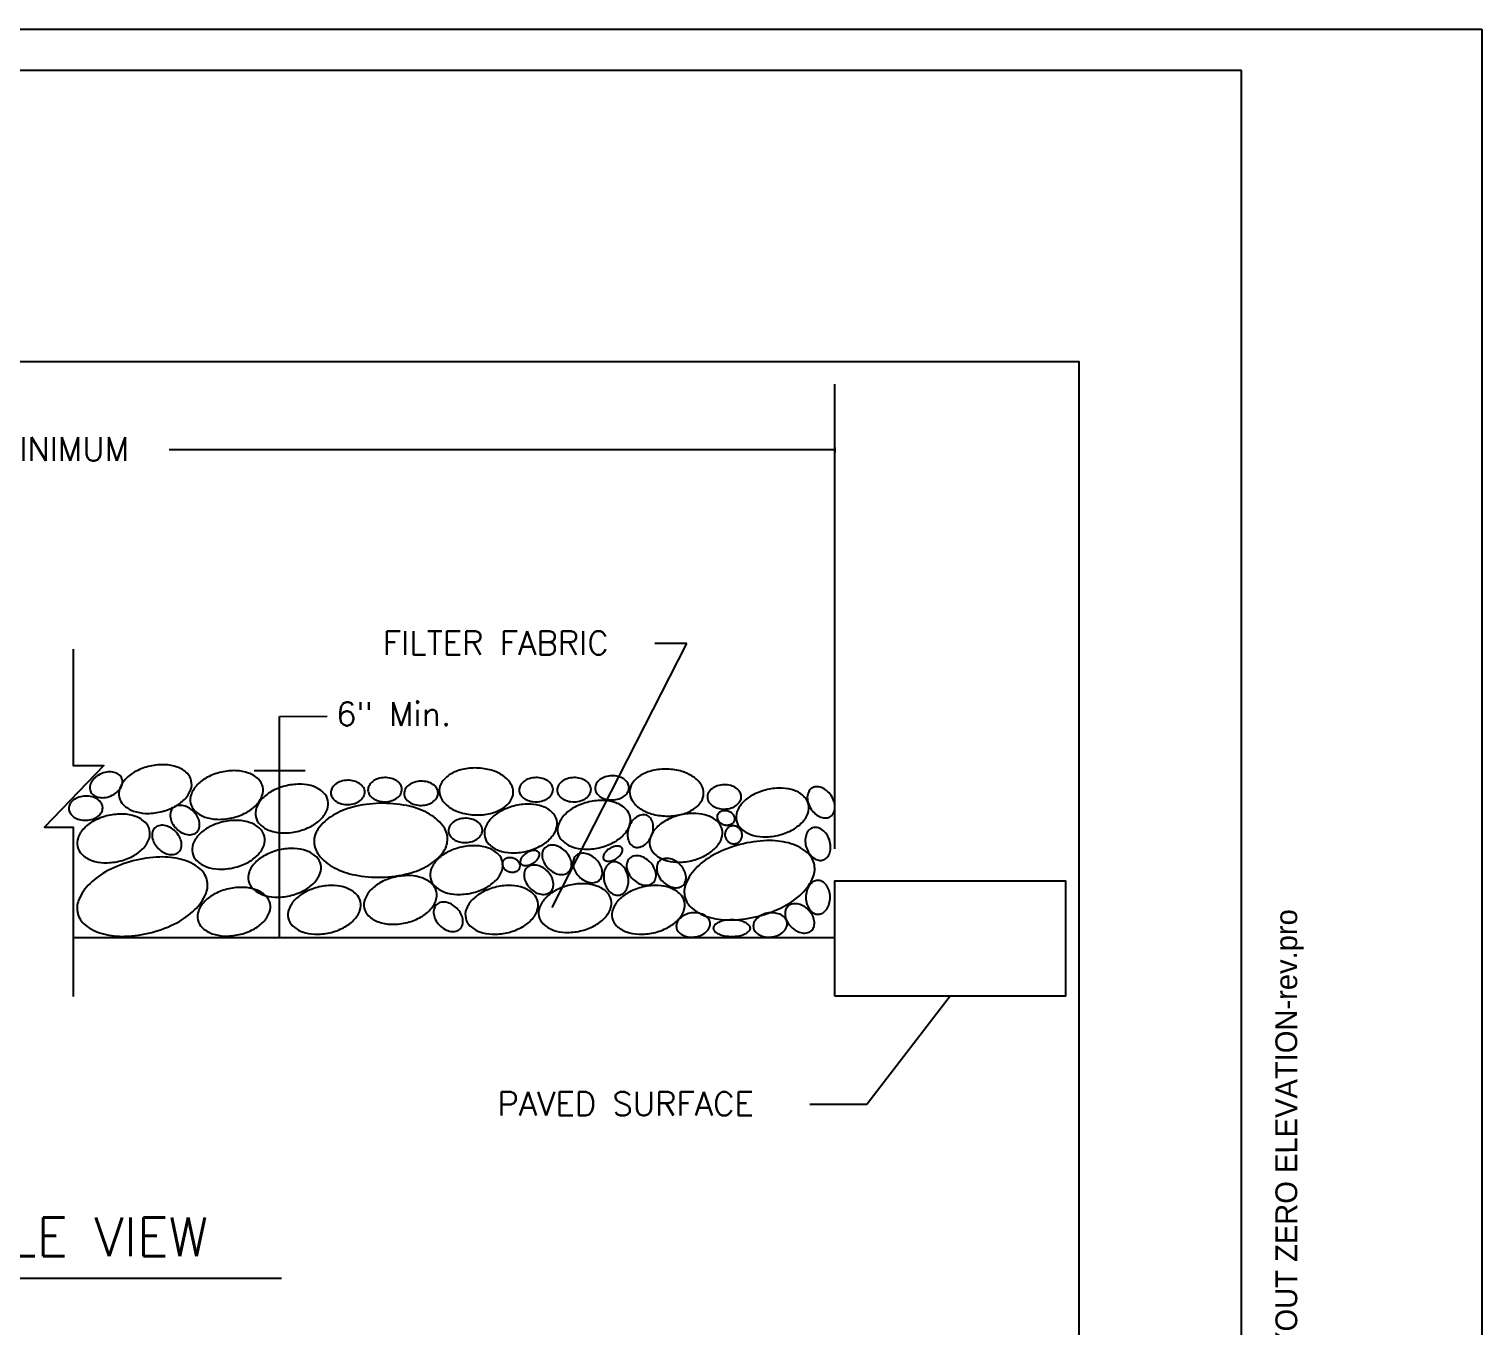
# Model space of a CAD drawing. Header units: inches. Extents: x 0 to 5400, y 0 to 3454.
# Drawn here: x 4800 to 5400, y 2918 to 3454 of the extents above; entities that cross this region are included whole.
import ezdxf

# ---------------------------------------------------------------- set-up
doc = ezdxf.new("R2010")
doc.units = ezdxf.units.IN
doc.header["$MEASUREMENT"] = 0
doc.linetypes.add('LEADER_LINE', pattern=[2, 1, 1])
doc.layers.add('SHEET', color=4, linetype='Continuous')
doc.styles.add('SIMPLEX', font='simplex')
doc.styles.add('TMODELF', font='tmodelf')

msp = doc.modelspace()

# ---------------------------------------------------------------- linework, layer by layer
at = {"layer": 'SHEET', "color": 20, "linetype": 'Continuous', "flags": 128}
msp.add_lwpolyline([(0, 0), (0, 3454.2), (5400, 3454.2), (5400, 0), (0, 0)], close=True, dxfattribs=at)
at = {"layer": 'SHEET', "color": 17, "linetype": 'Continuous', "flags": 128}
msp.add_lwpolyline([(140.67, 17.1), (5300.67, 17.1), (5300.67, 3437.1), (140.67, 3437.1), (140.67, 17.1)], close=True, dxfattribs=at)
at = {"layer": 'SHEET', "color": 5, "linetype": 'Continuous', "flags": 128}
msp.add_lwpolyline([(4432.15, 2399.42), (4432.15, 3316.75), (5233.35, 3316.75), (5233.35, 2399.42), (4432.15, 2399.42)], close=True, dxfattribs=at)
at = {"layer": 'SHEET', "color": 3, "linetype": 'Continuous', "flags": 128}
for points in [[(5132.55, 3115.44), (5132.55, 3307.41)], [(5132.55, 3280.79), (5132.55, 3279.23)], [(4817.73, 3197.94), (4817.73, 3149.76), (4830.46, 3149.76), (4805.91, 3124.31), (4817.73, 3124.31), (4817.73, 3054.31)], [(5071.36, 3200.19), (5058.17, 3200.19)], [(4903.05, 3170.02), (4922.7, 3170.25)], [(4892.63, 3147.77), (4913.7, 3147.77)], [(5145.8, 3009.64), (5122.25, 3009.64)]]:
    msp.add_lwpolyline(points, dxfattribs=at)
at = {"layer": 'SHEET', "color": 3, "linetype": 'LEADER_LINE', "flags": 128}
for points in [[(5132.55, 3280.24), (4857.38, 3280.24)], [(5015.76, 3091.08), (5071.36, 3200.19)], [(4903.05, 3147.77), (4903.05, 3170.02)], [(4903.05, 3078.68), (4903.05, 3147.77)], [(5180.23, 3054.53), (5145.8, 3009.64)]]:
    msp.add_lwpolyline(points, dxfattribs=at)
at = {"layer": 'SHEET', "color": 1, "linetype": 'Continuous', "flags": 128}
for points in [[(4833.26, 3137.21), (4833.26, 3137.21, 0.072015), (4835.69, 3138.61), (4835.69, 3138.61, 0.083322), (4837.32, 3140.4), (4837.32, 3140.4, 0.106665), (4838.14, 3142.58), (4838.14, 3142.58, 0.132177), (4837.92, 3144.45), (4837.92, 3144.45, 0.132177), (4836.79, 3145.96), (4836.79, 3145.96, 0.106665), (4834.7, 3146.98), (4834.7, 3146.98, 0.083322), (4832.28, 3147.16), (4832.28, 3147.16, 0.072015), (4829.55, 3146.5), (4829.55, 3146.5, 0.072015), (4827.12, 3145.1), (4827.12, 3145.1, 0.083322), (4825.49, 3143.31), (4825.49, 3143.31, 0.106665), (4824.68, 3141.13), (4824.68, 3141.13, 0.132177), (4824.9, 3139.26), (4824.9, 3139.26, 0.132177), (4826.03, 3137.75), (4826.03, 3137.75, 0.106665), (4828.11, 3136.73), (4828.11, 3136.73, 0.083322), (4830.53, 3136.55), (4830.53, 3136.55, 0.072015), (4833.26, 3137.21), (4833.26, 3137.21)], [(4836.76, 3136.7), (4836.76, 3136.7, 0.145581), (4838.53, 3133.56), (4838.53, 3133.56, 0.107168), (4842.65, 3131), (4842.65, 3131, 0.077262), (4847.7, 3130.04), (4847.7, 3130.04, 0.064352), (4853.83, 3130.62), (4853.83, 3130.62, 0.064352), (4859.62, 3132.75), (4859.62, 3132.75, 0.077262), (4863.75, 3135.79), (4863.75, 3135.79, 0.107168), (4866.37, 3139.88), (4866.37, 3139.88, 0.145581), (4866.6, 3143.48), (4866.6, 3143.48, 0.145581), (4864.83, 3146.62), (4864.83, 3146.62, 0.107168), (4860.71, 3149.18), (4860.71, 3149.18, 0.077262), (4855.66, 3150.14), (4855.66, 3150.14, 0.064352), (4849.53, 3149.56), (4849.53, 3149.56, 0.064352), (4843.75, 3147.44), (4843.75, 3147.44, 0.077262), (4839.61, 3144.39), (4839.61, 3144.39, 0.107168), (4837, 3140.3), (4837, 3140.3, 0.145581), (4836.76, 3136.7), (4836.76, 3136.7)], [(4866.29, 3134.23), (4866.29, 3134.23, 0.145581), (4868.06, 3131.09), (4868.06, 3131.09, 0.107168), (4872.18, 3128.53), (4872.18, 3128.53, 0.077262), (4877.23, 3127.57), (4877.23, 3127.57, 0.064352), (4883.36, 3128.15), (4883.36, 3128.15, 0.064352), (4889.14, 3130.27), (4889.14, 3130.27, 0.077262), (4893.28, 3133.32), (4893.28, 3133.32, 0.107168), (4895.89, 3137.41), (4895.89, 3137.41, 0.145581), (4896.13, 3141.01), (4896.13, 3141.01, 0.145581), (4894.36, 3144.15), (4894.36, 3144.15, 0.107168), (4890.24, 3146.71), (4890.24, 3146.71, 0.077262), (4885.19, 3147.67), (4885.19, 3147.67, 0.064352), (4879.06, 3147.09), (4879.06, 3147.09, 0.064352), (4873.28, 3144.97), (4873.28, 3144.97, 0.077262), (4869.14, 3141.92), (4869.14, 3141.92, 0.107168), (4866.53, 3137.83), (4866.53, 3137.83, 0.145581), (4866.29, 3134.23), (4866.29, 3134.23)], [(4969.06, 3139.5), (4969.06, 3139.5, 0.145581), (4970, 3136.01), (4970, 3136.01, 0.107168), (4973.35, 3132.51), (4973.35, 3132.51, 0.077262), (4978, 3130.33), (4978, 3130.33, 0.064352), (4984.09, 3129.37), (4984.09, 3129.37, 0.064352), (4990.22, 3129.99), (4990.22, 3129.99, 0.077262), (4994.98, 3131.91), (4994.98, 3131.91, 0.107168), (4998.53, 3135.22), (4998.53, 3135.22, 0.145581), (4999.65, 3138.65), (4999.65, 3138.65, 0.145581), (4998.72, 3142.13), (4998.72, 3142.13, 0.107168), (4995.37, 3145.64), (4995.37, 3145.64, 0.077262), (4990.71, 3147.82), (4990.71, 3147.82, 0.064352), (4984.63, 3148.78), (4984.63, 3148.78, 0.064352), (4978.5, 3148.16), (4978.5, 3148.16, 0.077262), (4973.74, 3146.24), (4973.74, 3146.24, 0.107168), (4970.19, 3142.93), (4970.19, 3142.93, 0.145581), (4969.06, 3139.5), (4969.06, 3139.5)], [(5047.74, 3139.04), (5047.74, 3139.04, 0.145581), (5048.68, 3135.56), (5048.68, 3135.56, 0.107168), (5052.03, 3132.05), (5052.03, 3132.05, 0.077262), (5056.68, 3129.87), (5056.68, 3129.87, 0.064352), (5062.77, 3128.91), (5062.77, 3128.91, 0.064352), (5068.9, 3129.53), (5068.9, 3129.53, 0.077262), (5073.66, 3131.45), (5073.66, 3131.45, 0.107168), (5077.21, 3134.76), (5077.21, 3134.76, 0.145581), (5078.33, 3138.19), (5078.33, 3138.19, 0.145581), (5077.4, 3141.67), (5077.4, 3141.67, 0.107168), (5074.04, 3145.18), (5074.04, 3145.18, 0.077262), (5069.39, 3147.36), (5069.39, 3147.36, 0.064352), (5063.31, 3148.32), (5063.31, 3148.32, 0.064352), (5057.18, 3147.7), (5057.18, 3147.7, 0.077262), (5052.41, 3145.78), (5052.41, 3145.78, 0.107168), (5048.87, 3142.47), (5048.87, 3142.47, 0.145581), (5047.74, 3139.04), (5047.74, 3139.04)], [(4893.22, 3128.62), (4893.22, 3128.62, 0.145581), (4894.99, 3125.48), (4894.99, 3125.48, 0.107168), (4899.11, 3122.92), (4899.11, 3122.92, 0.077262), (4904.16, 3121.96), (4904.16, 3121.96, 0.064352), (4910.29, 3122.54), (4910.29, 3122.54, 0.064352), (4916.07, 3124.67), (4916.07, 3124.67, 0.077262), (4920.21, 3127.71), (4920.21, 3127.71, 0.107168), (4922.82, 3131.8), (4922.82, 3131.8, 0.145581), (4923.06, 3135.4), (4923.06, 3135.4, 0.145581), (4921.29, 3138.55), (4921.29, 3138.55, 0.107168), (4917.17, 3141.1), (4917.17, 3141.1, 0.077262), (4912.12, 3142.06), (4912.12, 3142.06, 0.064352), (4905.99, 3141.48), (4905.99, 3141.48, 0.064352), (4900.21, 3139.36), (4900.21, 3139.36, 0.077262), (4896.07, 3136.31), (4896.07, 3136.31, 0.107168), (4893.46, 3132.22), (4893.46, 3132.22, 0.145581), (4893.22, 3128.62), (4893.22, 3128.62)], [(4931.41, 3133.7), (4931.41, 3133.7, 0.072015), (4934.18, 3134.17), (4934.18, 3134.17, 0.083322), (4936.33, 3135.29), (4936.33, 3135.29, 0.106665), (4937.84, 3137.05), (4937.84, 3137.05, 0.132177), (4938.29, 3138.88), (4938.29, 3138.88, 0.132177), (4937.75, 3140.69), (4937.75, 3140.69, 0.106665), (4936.14, 3142.37), (4936.14, 3142.37, 0.083322), (4933.93, 3143.37), (4933.93, 3143.37, 0.072015), (4931.15, 3143.7), (4931.15, 3143.7, 0.072015), (4928.39, 3143.23), (4928.39, 3143.23, 0.083322), (4926.23, 3142.1), (4926.23, 3142.1, 0.106665), (4924.72, 3140.34), (4924.72, 3140.34, 0.132177), (4924.27, 3138.51), (4924.27, 3138.51, 0.132177), (4924.81, 3136.7), (4924.81, 3136.7, 0.106665), (4926.42, 3135.03), (4926.42, 3135.03, 0.083322), (4928.63, 3134.02), (4928.63, 3134.02, 0.072015), (4931.41, 3133.7), (4931.41, 3133.7)], [(4946.75, 3134.82), (4946.75, 3134.82, 0.072015), (4949.51, 3135.29), (4949.51, 3135.29, 0.083322), (4951.66, 3136.41), (4951.66, 3136.41, 0.106665), (4953.18, 3138.17), (4953.18, 3138.17, 0.132177), (4953.62, 3140.01), (4953.62, 3140.01, 0.132177), (4953.08, 3141.81), (4953.08, 3141.81, 0.106665), (4951.48, 3143.49), (4951.48, 3143.49, 0.083322), (4949.27, 3144.49), (4949.27, 3144.49, 0.072015), (4946.48, 3144.82), (4946.48, 3144.82, 0.072015), (4943.72, 3144.35), (4943.72, 3144.35, 0.083322), (4941.57, 3143.23), (4941.57, 3143.23, 0.106665), (4940.05, 3141.47), (4940.05, 3141.47, 0.132177), (4939.61, 3139.63), (4939.61, 3139.63, 0.132177), (4940.15, 3137.83), (4940.15, 3137.83, 0.106665), (4941.76, 3136.15), (4941.76, 3136.15, 0.083322), (4943.96, 3135.15), (4943.96, 3135.15, 0.072015), (4946.75, 3134.82), (4946.75, 3134.82)], [(4961.71, 3133.32), (4961.71, 3133.32, 0.072015), (4964.47, 3133.8), (4964.47, 3133.8, 0.083322), (4966.62, 3134.92), (4966.62, 3134.92, 0.106665), (4968.14, 3136.68), (4968.14, 3136.68, 0.132177), (4968.58, 3138.51), (4968.58, 3138.51, 0.132177), (4968.04, 3140.32), (4968.04, 3140.32, 0.106665), (4966.44, 3141.99), (4966.44, 3141.99, 0.083322), (4964.23, 3143), (4964.23, 3143, 0.072015), (4961.44, 3143.33), (4961.44, 3143.33, 0.072015), (4958.68, 3142.85), (4958.68, 3142.85, 0.083322), (4956.53, 3141.73), (4956.53, 3141.73, 0.106665), (4955.01, 3139.97), (4955.01, 3139.97, 0.132177), (4954.57, 3138.14), (4954.57, 3138.14, 0.132177), (4955.11, 3136.33), (4955.11, 3136.33, 0.106665), (4956.72, 3134.66), (4956.72, 3134.66, 0.083322), (4958.93, 3133.65), (4958.93, 3133.65, 0.072015), (4961.71, 3133.32), (4961.71, 3133.32)], [(5009.21, 3134.82), (5009.21, 3134.82, 0.072015), (5011.97, 3135.29), (5011.97, 3135.29, 0.083322), (5014.12, 3136.41), (5014.12, 3136.41, 0.106665), (5015.64, 3138.17), (5015.64, 3138.17, 0.132177), (5016.08, 3140.01), (5016.08, 3140.01, 0.132177), (5015.54, 3141.81), (5015.54, 3141.81, 0.106665), (5013.94, 3143.49), (5013.94, 3143.49, 0.083322), (5011.73, 3144.49), (5011.73, 3144.49, 0.072015), (5008.94, 3144.82), (5008.94, 3144.82, 0.072015), (5006.18, 3144.35), (5006.18, 3144.35, 0.083322), (5004.03, 3143.23), (5004.03, 3143.23, 0.106665), (5002.51, 3141.47), (5002.51, 3141.47, 0.132177), (5002.07, 3139.63), (5002.07, 3139.63, 0.132177), (5002.61, 3137.83), (5002.61, 3137.83, 0.106665), (5004.22, 3136.15), (5004.22, 3136.15, 0.083322), (5006.43, 3135.15), (5006.43, 3135.15, 0.072015), (5009.21, 3134.82), (5009.21, 3134.82)], [(5024.92, 3134.82), (5024.92, 3134.82, 0.072015), (5027.68, 3135.29), (5027.68, 3135.29, 0.083322), (5029.83, 3136.41), (5029.83, 3136.41, 0.106665), (5031.35, 3138.17), (5031.35, 3138.17, 0.132177), (5031.79, 3140.01), (5031.79, 3140.01, 0.132177), (5031.25, 3141.81), (5031.25, 3141.81, 0.106665), (5029.65, 3143.49), (5029.65, 3143.49, 0.083322), (5027.44, 3144.49), (5027.44, 3144.49, 0.072015), (5024.65, 3144.82), (5024.65, 3144.82, 0.072015), (5021.89, 3144.35), (5021.89, 3144.35, 0.083322), (5019.74, 3143.23), (5019.74, 3143.23, 0.106665), (5018.22, 3141.47), (5018.22, 3141.47, 0.132177), (5017.78, 3139.63), (5017.78, 3139.63, 0.132177), (5018.32, 3137.83), (5018.32, 3137.83, 0.106665), (5019.93, 3136.15), (5019.93, 3136.15, 0.083322), (5022.13, 3135.15), (5022.13, 3135.15, 0.072015), (5024.92, 3134.82), (5024.92, 3134.82)], [(5040.63, 3135.57), (5040.63, 3135.57, 0.072015), (5043.39, 3136.04), (5043.39, 3136.04, 0.083322), (5045.54, 3137.16), (5045.54, 3137.16, 0.106665), (5047.06, 3138.92), (5047.06, 3138.92, 0.132177), (5047.5, 3140.75), (5047.5, 3140.75, 0.132177), (5046.96, 3142.56), (5046.96, 3142.56, 0.106665), (5045.35, 3144.24), (5045.35, 3144.24, 0.083322), (5043.15, 3145.24), (5043.15, 3145.24, 0.072015), (5040.36, 3145.57), (5040.36, 3145.57, 0.072015), (5037.6, 3145.09), (5037.6, 3145.09, 0.083322), (5035.45, 3143.97), (5035.45, 3143.97, 0.106665), (5033.93, 3142.21), (5033.93, 3142.21, 0.132177), (5033.49, 3140.38), (5033.49, 3140.38, 0.132177), (5034.03, 3138.57), (5034.03, 3138.57, 0.106665), (5035.63, 3136.9), (5035.63, 3136.9, 0.083322), (5037.84, 3135.89), (5037.84, 3135.89, 0.072015), (5040.63, 3135.57), (5040.63, 3135.57)], [(5087.01, 3131.83), (5087.01, 3131.83, 0.072015), (5089.77, 3132.3), (5089.77, 3132.3, 0.083322), (5091.92, 3133.42), (5091.92, 3133.42, 0.106665), (5093.44, 3135.18), (5093.44, 3135.18, 0.132177), (5093.88, 3137.01), (5093.88, 3137.01, 0.132177), (5093.34, 3138.82), (5093.34, 3138.82, 0.106665), (5091.73, 3140.5), (5091.73, 3140.5, 0.083322), (5089.52, 3141.5), (5089.52, 3141.5, 0.072015), (5086.74, 3141.83), (5086.74, 3141.83, 0.072015), (5083.98, 3141.36), (5083.98, 3141.36, 0.083322), (5081.82, 3140.23), (5081.82, 3140.23, 0.106665), (5080.31, 3138.48), (5080.31, 3138.48, 0.132177), (5079.87, 3136.64), (5079.87, 3136.64, 0.132177), (5080.41, 3134.84), (5080.41, 3134.84, 0.106665), (5082.01, 3133.16), (5082.01, 3133.16, 0.083322), (5084.22, 3132.15), (5084.22, 3132.15, 0.072015), (5087.01, 3131.83), (5087.01, 3131.83)], [(5091.87, 3127.01), (5091.87, 3127.01, 0.145581), (5093.64, 3123.87), (5093.64, 3123.87, 0.107168), (5097.76, 3121.31), (5097.76, 3121.31, 0.077262), (5102.81, 3120.35), (5102.81, 3120.35, 0.064352), (5108.94, 3120.93), (5108.94, 3120.93, 0.064352), (5114.72, 3123.06), (5114.72, 3123.06, 0.077262), (5118.86, 3126.1), (5118.86, 3126.1, 0.107168), (5121.48, 3130.19), (5121.48, 3130.19, 0.145581), (5121.71, 3133.79), (5121.71, 3133.79, 0.145581), (5119.94, 3136.93), (5119.94, 3136.93, 0.107168), (5115.82, 3139.49), (5115.82, 3139.49, 0.077262), (5110.77, 3140.45), (5110.77, 3140.45, 0.064352), (5104.64, 3139.87), (5104.64, 3139.87, 0.064352), (5098.86, 3137.75), (5098.86, 3137.75, 0.077262), (5094.72, 3134.7), (5094.72, 3134.7, 0.107168), (5092.11, 3130.61), (5092.11, 3130.61, 0.145581), (5091.87, 3127.01), (5091.87, 3127.01)], [(5122.74, 3131.79), (5122.74, 3131.79, 0.072015), (5124.62, 3129.72), (5124.62, 3129.72, 0.083322), (5126.72, 3128.5), (5126.72, 3128.5, 0.106665), (5129.02, 3128.16), (5129.02, 3128.16, 0.132177), (5130.8, 3128.77), (5130.8, 3128.77, 0.132177), (5132.04, 3130.19), (5132.04, 3130.19, 0.106665), (5132.6, 3132.45), (5132.6, 3132.45, 0.083322), (5132.26, 3134.85), (5132.26, 3134.85, 0.072015), (5131.05, 3137.38), (5131.05, 3137.38, 0.072015), (5129.17, 3139.46), (5129.17, 3139.46, 0.083322), (5127.07, 3140.67), (5127.07, 3140.67, 0.106665), (5124.77, 3141.01), (5124.77, 3141.01, 0.132177), (5122.98, 3140.4), (5122.98, 3140.4, 0.132177), (5121.75, 3138.98), (5121.75, 3138.98, 0.106665), (5121.19, 3136.72), (5121.19, 3136.72, 0.083322), (5121.53, 3134.32), (5121.53, 3134.32, 0.072015), (5122.74, 3131.79), (5122.74, 3131.79)], [(4823.11, 3127.19), (4823.11, 3127.19, 0.072015), (4825.87, 3127.67), (4825.87, 3127.67, 0.083322), (4828.02, 3128.79), (4828.02, 3128.79, 0.106665), (4829.54, 3130.55), (4829.54, 3130.55, 0.132177), (4829.98, 3132.38), (4829.98, 3132.38, 0.132177), (4829.44, 3134.19), (4829.44, 3134.19, 0.106665), (4827.83, 3135.86), (4827.83, 3135.86, 0.083322), (4825.62, 3136.87), (4825.62, 3136.87, 0.072015), (4822.84, 3137.2), (4822.84, 3137.2, 0.072015), (4820.08, 3136.72), (4820.08, 3136.72, 0.083322), (4817.93, 3135.6), (4817.93, 3135.6, 0.106665), (4816.41, 3133.84), (4816.41, 3133.84, 0.132177), (4815.97, 3132.01), (4815.97, 3132.01, 0.132177), (4816.51, 3130.2), (4816.51, 3130.2, 0.106665), (4818.11, 3128.53), (4818.11, 3128.53, 0.083322), (4820.32, 3127.52), (4820.32, 3127.52, 0.072015), (4823.11, 3127.19), (4823.11, 3127.19)], [(5018.14, 3121.89), (5018.14, 3121.89, 0.145581), (5019.91, 3118.75), (5019.91, 3118.75, 0.107168), (5024.03, 3116.19), (5024.03, 3116.19, 0.077262), (5029.08, 3115.23), (5029.08, 3115.23, 0.064352), (5035.21, 3115.81), (5035.21, 3115.81, 0.064352), (5041, 3117.94), (5041, 3117.94, 0.077262), (5045.13, 3120.98), (5045.13, 3120.98, 0.107168), (5047.75, 3125.07), (5047.75, 3125.07, 0.145581), (5047.98, 3128.67), (5047.98, 3128.67, 0.145581), (5046.21, 3131.82), (5046.21, 3131.82, 0.107168), (5042.09, 3134.38), (5042.09, 3134.38, 0.077262), (5037.04, 3135.34), (5037.04, 3135.34, 0.064352), (5030.91, 3134.75), (5030.91, 3134.75, 0.064352), (5025.13, 3132.63), (5025.13, 3132.63, 0.077262), (5020.99, 3129.58), (5020.99, 3129.58, 0.107168), (5018.38, 3125.49), (5018.38, 3125.49, 0.145581), (5018.14, 3121.89), (5018.14, 3121.89)], [(4819.54, 3116.28), (4819.54, 3116.28, 0.145581), (4821.31, 3113.14), (4821.31, 3113.14, 0.107168), (4825.43, 3110.58), (4825.43, 3110.58, 0.077262), (4830.48, 3109.62), (4830.48, 3109.62, 0.064352), (4836.61, 3110.21), (4836.61, 3110.21, 0.064352), (4842.39, 3112.33), (4842.39, 3112.33, 0.077262), (4846.53, 3115.38), (4846.53, 3115.38, 0.107168), (4849.14, 3119.47), (4849.14, 3119.47, 0.145581), (4849.38, 3123.06), (4849.38, 3123.06, 0.145581), (4847.61, 3126.21), (4847.61, 3126.21, 0.107168), (4843.49, 3128.77), (4843.49, 3128.77, 0.077262), (4838.44, 3129.73), (4838.44, 3129.73, 0.064352), (4832.31, 3129.14), (4832.31, 3129.14, 0.064352), (4826.53, 3127.02), (4826.53, 3127.02, 0.077262), (4822.39, 3123.97), (4822.39, 3123.97, 0.107168), (4819.77, 3119.88), (4819.77, 3119.88, 0.145581), (4819.54, 3116.28), (4819.54, 3116.28)], [(4860.42, 3123.73), (4860.42, 3123.73, 0.072015), (4862.66, 3122.05), (4862.66, 3122.05, 0.083322), (4864.96, 3121.26), (4864.96, 3121.26, 0.106665), (4867.27, 3121.37), (4867.27, 3121.37, 0.132177), (4868.91, 3122.31), (4868.91, 3122.31, 0.132177), (4869.85, 3123.94), (4869.85, 3123.94, 0.106665), (4869.96, 3126.26), (4869.96, 3126.26, 0.083322), (4869.17, 3128.56), (4869.17, 3128.56, 0.072015), (4867.49, 3130.81), (4867.49, 3130.81, 0.072015), (4865.25, 3132.48), (4865.25, 3132.48, 0.083322), (4862.95, 3133.27), (4862.95, 3133.27, 0.106665), (4860.63, 3133.17), (4860.63, 3133.17, 0.132177), (4859, 3132.22), (4859, 3132.22, 0.132177), (4858.06, 3130.59), (4858.06, 3130.59, 0.106665), (4857.95, 3128.27), (4857.95, 3128.27, 0.083322), (4858.74, 3125.98), (4858.74, 3125.98, 0.072015), (4860.42, 3123.73), (4860.42, 3123.73)], [(4917.34, 3118.14), (4917.34, 3118.14, 0.161839), (4919.24, 3112.89), (4919.24, 3112.89, 0.106121), (4925.71, 3107.56), (4925.71, 3107.56, 0.070224), (4934.2, 3104.57), (4934.2, 3104.57, 0.056477), (4945.33, 3103.62), (4945.33, 3103.62, 0.056477), (4956.39, 3105.18), (4956.39, 3105.18, 0.070224), (4964.7, 3108.63), (4964.7, 3108.63, 0.106121), (4970.86, 3114.32), (4970.86, 3114.32, 0.161839), (4972.48, 3119.66), (4972.48, 3119.66, 0.161839), (4970.57, 3124.91), (4970.57, 3124.91, 0.106121), (4964.1, 3130.24), (4964.1, 3130.24, 0.070224), (4955.61, 3133.23), (4955.61, 3133.23, 0.056477), (4944.48, 3134.18), (4944.48, 3134.18, 0.056477), (4933.42, 3132.62), (4933.42, 3132.62, 0.070224), (4925.11, 3129.17), (4925.11, 3129.17, 0.106121), (4918.95, 3123.48), (4918.95, 3123.48, 0.161839), (4917.34, 3118.14), (4917.34, 3118.14)], [(4987.85, 3120.4), (4987.85, 3120.4, 0.145581), (4989.62, 3117.25), (4989.62, 3117.25, 0.107168), (4993.74, 3114.69), (4993.74, 3114.69, 0.077262), (4998.79, 3113.73), (4998.79, 3113.73, 0.064352), (5004.92, 3114.32), (5004.92, 3114.32, 0.064352), (5010.7, 3116.44), (5010.7, 3116.44, 0.077262), (5014.84, 3119.49), (5014.84, 3119.49, 0.107168), (5017.45, 3123.58), (5017.45, 3123.58, 0.145581), (5017.69, 3127.18), (5017.69, 3127.18, 0.145581), (5015.92, 3130.32), (5015.92, 3130.32, 0.107168), (5011.8, 3132.88), (5011.8, 3132.88, 0.077262), (5006.75, 3133.84), (5006.75, 3133.84, 0.064352), (5000.62, 3133.26), (5000.62, 3133.26, 0.064352), (4994.83, 3131.13), (4994.83, 3131.13, 0.077262), (4990.7, 3128.09), (4990.7, 3128.09, 0.107168), (4988.08, 3124), (4988.08, 3124, 0.145581), (4987.85, 3120.4), (4987.85, 3120.4)], [(5056.84, 3120.85), (5056.84, 3120.85, 0.072015), (5057.51, 3123.57), (5057.51, 3123.57, 0.083322), (5057.34, 3126), (5057.34, 3126, 0.106665), (5056.34, 3128.09), (5056.34, 3128.09, 0.132177), (5054.83, 3129.23), (5054.83, 3129.23, 0.132177), (5052.96, 3129.45), (5052.96, 3129.45, 0.106665), (5050.78, 3128.65), (5050.78, 3128.65, 0.083322), (5048.98, 3127.03), (5048.98, 3127.03, 0.072015), (5047.56, 3124.61), (5047.56, 3124.61, 0.072015), (5046.9, 3121.89), (5046.9, 3121.89, 0.083322), (5047.06, 3119.46), (5047.06, 3119.46, 0.106665), (5048.07, 3117.37), (5048.07, 3117.37, 0.132177), (5049.57, 3116.23), (5049.57, 3116.23, 0.132177), (5051.44, 3116), (5051.44, 3116, 0.106665), (5053.62, 3116.81), (5053.62, 3116.81, 0.083322), (5055.43, 3118.43), (5055.43, 3118.43, 0.072015), (5056.84, 3120.85), (5056.84, 3120.85)], [(5056.14, 3116.55), (5056.14, 3116.55, 0.145581), (5057.91, 3113.41), (5057.91, 3113.41, 0.107168), (5062.04, 3110.85), (5062.04, 3110.85, 0.077262), (5067.08, 3109.89), (5067.08, 3109.89, 0.064352), (5073.22, 3110.47), (5073.22, 3110.47, 0.064352), (5079, 3112.6), (5079, 3112.6, 0.077262), (5083.14, 3115.64), (5083.14, 3115.64, 0.107168), (5085.75, 3119.73), (5085.75, 3119.73, 0.145581), (5085.99, 3123.33), (5085.99, 3123.33, 0.145581), (5084.22, 3126.48), (5084.22, 3126.48, 0.107168), (5080.09, 3129.04), (5080.09, 3129.04, 0.077262), (5075.05, 3130), (5075.05, 3130, 0.064352), (5068.91, 3129.41), (5068.91, 3129.41, 0.064352), (5063.13, 3127.29), (5063.13, 3127.29, 0.077262), (5058.99, 3124.24), (5058.99, 3124.24, 0.107168), (5056.38, 3120.15), (5056.38, 3120.15, 0.145581), (5056.14, 3116.55), (5056.14, 3116.55)], [(5086.83, 3125.33), (5086.83, 3125.33, 0.07837), (5088.3, 3125.19), (5088.3, 3125.19, 0.087762), (5089.6, 3125.5), (5089.6, 3125.5, 0.105417), (5090.64, 3126.24), (5090.64, 3126.24, 0.12253), (5091.17, 3127.22), (5091.17, 3127.22, 0.12253), (5091.18, 3128.33), (5091.18, 3128.33, 0.105417), (5090.63, 3129.49), (5090.63, 3129.49, 0.087762), (5089.65, 3130.38), (5089.65, 3130.38, 0.07837), (5088.29, 3130.97), (5088.29, 3130.97, 0.07837), (5086.81, 3131.12), (5086.81, 3131.12, 0.087762), (5085.52, 3130.81), (5085.52, 3130.81, 0.105417), (5084.47, 3130.06), (5084.47, 3130.06, 0.12253), (5083.94, 3129.09), (5083.94, 3129.09, 0.12253), (5083.93, 3127.98), (5083.93, 3127.98, 0.105417), (5084.49, 3126.82), (5084.49, 3126.82, 0.087762), (5085.47, 3125.92), (5085.47, 3125.92, 0.07837), (5086.83, 3125.33), (5086.83, 3125.33)], [(4852.93, 3115.51), (4852.93, 3115.51, 0.072015), (4855.18, 3113.83), (4855.18, 3113.83, 0.083322), (4857.47, 3113.04), (4857.47, 3113.04, 0.106665), (4859.79, 3113.15), (4859.79, 3113.15, 0.132177), (4861.43, 3114.09), (4861.43, 3114.09, 0.132177), (4862.37, 3115.72), (4862.37, 3115.72, 0.106665), (4862.48, 3118.04), (4862.48, 3118.04, 0.083322), (4861.69, 3120.33), (4861.69, 3120.33, 0.072015), (4860.01, 3122.58), (4860.01, 3122.58, 0.072015), (4857.77, 3124.26), (4857.77, 3124.26, 0.083322), (4855.47, 3125.05), (4855.47, 3125.05, 0.106665), (4853.15, 3124.94), (4853.15, 3124.94, 0.132177), (4851.52, 3124), (4851.52, 3124, 0.132177), (4850.58, 3122.37), (4850.58, 3122.37, 0.106665), (4850.47, 3120.05), (4850.47, 3120.05, 0.083322), (4851.26, 3117.75), (4851.26, 3117.75, 0.072015), (4852.93, 3115.51), (4852.93, 3115.51)], [(4867.04, 3113.67), (4867.04, 3113.67, 0.145581), (4868.81, 3110.52), (4868.81, 3110.52, 0.107168), (4872.93, 3107.96), (4872.93, 3107.96, 0.077262), (4877.98, 3107), (4877.98, 3107, 0.064352), (4884.11, 3107.59), (4884.11, 3107.59, 0.064352), (4889.89, 3109.71), (4889.89, 3109.71, 0.077262), (4894.03, 3112.76), (4894.03, 3112.76, 0.107168), (4896.64, 3116.85), (4896.64, 3116.85, 0.145581), (4896.88, 3120.45), (4896.88, 3120.45, 0.145581), (4895.11, 3123.59), (4895.11, 3123.59, 0.107168), (4890.99, 3126.15), (4890.99, 3126.15, 0.077262), (4885.94, 3127.11), (4885.94, 3127.11, 0.064352), (4879.81, 3126.53), (4879.81, 3126.53, 0.064352), (4874.03, 3124.4), (4874.03, 3124.4, 0.077262), (4869.89, 3121.36), (4869.89, 3121.36, 0.107168), (4867.28, 3117.27), (4867.28, 3117.27, 0.145581), (4867.04, 3113.67), (4867.04, 3113.67)], [(4980.04, 3117.99), (4980.04, 3117.99, 0.072015), (4982.8, 3118.47), (4982.8, 3118.47, 0.083322), (4984.95, 3119.59), (4984.95, 3119.59, 0.106665), (4986.47, 3121.35), (4986.47, 3121.35, 0.132177), (4986.91, 3123.18), (4986.91, 3123.18, 0.132177), (4986.37, 3124.99), (4986.37, 3124.99, 0.106665), (4984.76, 3126.66), (4984.76, 3126.66, 0.083322), (4982.55, 3127.67), (4982.55, 3127.67, 0.072015), (4979.77, 3128), (4979.77, 3128, 0.072015), (4977.01, 3127.52), (4977.01, 3127.52, 0.083322), (4974.86, 3126.4), (4974.86, 3126.4, 0.106665), (4973.34, 3124.64), (4973.34, 3124.64, 0.132177), (4972.9, 3122.81), (4972.9, 3122.81, 0.132177), (4973.44, 3121), (4973.44, 3121, 0.106665), (4975.04, 3119.33), (4975.04, 3119.33, 0.083322), (4977.25, 3118.32), (4977.25, 3118.32, 0.072015), (4980.04, 3117.99), (4980.04, 3117.99)], [(5092.18, 3117.73), (5092.18, 3117.73, 0.103723), (5093.3, 3118.52), (5093.3, 3118.52, 0.100507), (5094.03, 3119.73), (5094.03, 3119.73, 0.096269), (5094.25, 3121.13), (5094.25, 3121.13, 0.093473), (5093.93, 3122.56), (5093.93, 3122.56, 0.093473), (5093.11, 3123.78), (5093.11, 3123.78, 0.096269), (5091.93, 3124.58), (5091.93, 3124.58, 0.100507), (5090.55, 3124.86), (5090.55, 3124.86, 0.103723), (5089.2, 3124.59), (5089.2, 3124.59, 0.103723), (5088.09, 3123.8), (5088.09, 3123.8, 0.100507), (5087.35, 3122.59), (5087.35, 3122.59, 0.096269), (5087.13, 3121.18), (5087.13, 3121.18, 0.093473), (5087.45, 3119.76), (5087.45, 3119.76, 0.093473), (5088.27, 3118.54), (5088.27, 3118.54, 0.096269), (5089.45, 3117.74), (5089.45, 3117.74, 0.100507), (5090.84, 3117.45), (5090.84, 3117.45, 0.103723), (5092.18, 3117.73), (5092.18, 3117.73)], [(5120.84, 3115.83), (5120.84, 3115.83, 0.072015), (5122.1, 3113.32), (5122.1, 3113.32, 0.083322), (5123.8, 3111.59), (5123.8, 3111.59, 0.106665), (5125.92, 3110.65), (5125.92, 3110.65, 0.132177), (5127.8, 3110.76), (5127.8, 3110.76, 0.132177), (5129.38, 3111.8), (5129.38, 3111.8, 0.106665), (5130.51, 3113.83), (5130.51, 3113.83, 0.083322), (5130.83, 3116.23), (5130.83, 3116.23, 0.072015), (5130.34, 3118.99), (5130.34, 3118.99, 0.072015), (5129.08, 3121.5), (5129.08, 3121.5, 0.083322), (5127.38, 3123.23), (5127.38, 3123.23, 0.106665), (5125.25, 3124.17), (5125.25, 3124.17, 0.132177), (5123.37, 3124.06), (5123.37, 3124.06, 0.132177), (5121.8, 3123.02), (5121.8, 3123.02, 0.106665), (5120.66, 3120.99), (5120.66, 3120.99, 0.083322), (5120.34, 3118.59), (5120.34, 3118.59, 0.072015), (5120.84, 3115.83), (5120.84, 3115.83)], [(4965.41, 3103.2), (4965.41, 3103.2, 0.145581), (4967.17, 3100.06), (4967.17, 3100.06, 0.107168), (4971.3, 3097.5), (4971.3, 3097.5, 0.077262), (4976.35, 3096.54), (4976.35, 3096.54, 0.064352), (4982.48, 3097.12), (4982.48, 3097.12, 0.064352), (4988.26, 3099.24), (4988.26, 3099.24, 0.077262), (4992.4, 3102.29), (4992.4, 3102.29, 0.107168), (4995.01, 3106.38), (4995.01, 3106.38, 0.145581), (4995.25, 3109.98), (4995.25, 3109.98, 0.145581), (4993.48, 3113.12), (4993.48, 3113.12, 0.107168), (4989.36, 3115.68), (4989.36, 3115.68, 0.077262), (4984.31, 3116.64), (4984.31, 3116.64, 0.064352), (4978.17, 3116.06), (4978.17, 3116.06, 0.064352), (4972.39, 3113.93), (4972.39, 3113.93, 0.077262), (4968.25, 3110.89), (4968.25, 3110.89, 0.107168), (4965.64, 3106.8), (4965.64, 3106.8, 0.145581), (4965.41, 3103.2), (4965.41, 3103.2)], [(5014.14, 3107.28), (5014.14, 3107.28, 0.072015), (5016.38, 3105.6), (5016.38, 3105.6, 0.083322), (5018.68, 3104.81), (5018.68, 3104.81, 0.106665), (5021, 3104.92), (5021, 3104.92, 0.132177), (5022.63, 3105.86), (5022.63, 3105.86, 0.132177), (5023.57, 3107.49), (5023.57, 3107.49, 0.106665), (5023.68, 3109.81), (5023.68, 3109.81, 0.083322), (5022.89, 3112.11), (5022.89, 3112.11, 0.072015), (5021.22, 3114.35), (5021.22, 3114.35, 0.072015), (5018.97, 3116.03), (5018.97, 3116.03, 0.083322), (5016.68, 3116.82), (5016.68, 3116.82, 0.106665), (5014.36, 3116.71), (5014.36, 3116.71, 0.132177), (5012.72, 3115.77), (5012.72, 3115.77, 0.132177), (5011.78, 3114.14), (5011.78, 3114.14, 0.106665), (5011.67, 3111.82), (5011.67, 3111.82, 0.083322), (5012.46, 3109.53), (5012.46, 3109.53, 0.072015), (5014.14, 3107.28), (5014.14, 3107.28)], [(5037.06, 3111.1), (5037.06, 3111.1, 0.158262), (5037.75, 3110.5), (5037.75, 3110.5, 0.106492), (5039.08, 3110.25), (5039.08, 3110.25, 0.071738), (5040.51, 3110.49), (5040.51, 3110.49, 0.058097), (5042.13, 3111.23), (5042.13, 3111.23, 0.058097), (5043.54, 3112.33), (5043.54, 3112.33, 0.071738), (5044.42, 3113.48), (5044.42, 3113.48, 0.106492), (5044.81, 3114.77), (5044.81, 3114.77, 0.158262), (5044.6, 3115.67), (5044.6, 3115.67, 0.158262), (5043.91, 3116.27), (5043.91, 3116.27, 0.106492), (5042.58, 3116.52), (5042.58, 3116.52, 0.071738), (5041.15, 3116.28), (5041.15, 3116.28, 0.058097), (5039.53, 3115.54), (5039.53, 3115.54, 0.058097), (5038.12, 3114.44), (5038.12, 3114.44, 0.071738), (5037.24, 3113.29), (5037.24, 3113.29, 0.106492), (5036.84, 3112), (5036.84, 3112, 0.158262), (5037.06, 3111.1), (5037.06, 3111.1)], [(5070.62, 3095.37), (5070.62, 3095.37, 0.161839), (5073.67, 3090.7), (5073.67, 3090.7, 0.106121), (5081.18, 3086.97), (5081.18, 3086.97, 0.070224), (5090.13, 3085.99), (5090.13, 3085.99, 0.056477), (5101.18, 3087.59), (5101.18, 3087.59, 0.056477), (5111.6, 3091.63), (5111.6, 3091.63, 0.070224), (5118.91, 3096.88), (5118.91, 3096.88, 0.106121), (5123.62, 3103.82), (5123.62, 3103.82, 0.161839), (5123.97, 3109.38), (5123.97, 3109.38, 0.161839), (5120.93, 3114.06), (5120.93, 3114.06, 0.106121), (5113.41, 3117.79), (5113.41, 3117.79, 0.070224), (5104.47, 3118.77), (5104.47, 3118.77, 0.056477), (5093.41, 3117.16), (5093.41, 3117.16, 0.056477), (5083, 3113.13), (5083, 3113.13, 0.070224), (5075.69, 3107.88), (5075.69, 3107.88, 0.106121), (5070.98, 3100.94), (5070.98, 3100.94, 0.161839), (5070.62, 3095.37), (5070.62, 3095.37)], [(4819.68, 3088.59), (4819.68, 3088.59, 0.161839), (4822.73, 3083.92), (4822.73, 3083.92, 0.106121), (4830.24, 3080.19), (4830.24, 3080.19, 0.070224), (4839.19, 3079.21), (4839.19, 3079.21, 0.056477), (4850.24, 3080.81), (4850.24, 3080.81, 0.056477), (4860.66, 3084.85), (4860.66, 3084.85, 0.070224), (4867.97, 3090.1), (4867.97, 3090.1, 0.106121), (4872.68, 3097.04), (4872.68, 3097.04, 0.161839), (4873.04, 3102.61), (4873.04, 3102.61, 0.161839), (4869.99, 3107.28), (4869.99, 3107.28, 0.106121), (4862.48, 3111.01), (4862.48, 3111.01, 0.070224), (4853.53, 3111.99), (4853.53, 3111.99, 0.056477), (4842.48, 3110.38), (4842.48, 3110.38, 0.056477), (4832.06, 3106.35), (4832.06, 3106.35, 0.070224), (4824.75, 3101.1), (4824.75, 3101.1, 0.106121), (4820.04, 3094.16), (4820.04, 3094.16, 0.161839), (4819.68, 3088.59), (4819.68, 3088.59)], [(4890.23, 3102.08), (4890.23, 3102.08, 0.145581), (4892, 3098.93), (4892, 3098.93, 0.107168), (4896.12, 3096.37), (4896.12, 3096.37, 0.077262), (4901.17, 3095.41), (4901.17, 3095.41, 0.064352), (4907.3, 3096), (4907.3, 3096, 0.064352), (4913.08, 3098.12), (4913.08, 3098.12, 0.077262), (4917.22, 3101.17), (4917.22, 3101.17, 0.107168), (4919.83, 3105.26), (4919.83, 3105.26, 0.145581), (4920.07, 3108.86), (4920.07, 3108.86, 0.145581), (4918.3, 3112), (4918.3, 3112, 0.107168), (4914.18, 3114.56), (4914.18, 3114.56, 0.077262), (4909.13, 3115.52), (4909.13, 3115.52, 0.064352), (4903, 3114.94), (4903, 3114.94, 0.064352), (4897.22, 3112.81), (4897.22, 3112.81, 0.077262), (4893.08, 3109.77), (4893.08, 3109.77, 0.107168), (4890.46, 3105.68), (4890.46, 3105.68, 0.145581), (4890.23, 3102.08), (4890.23, 3102.08)], [(4998.08, 3105.9), (4998.08, 3105.9, 0.07837), (4999.56, 3105.75), (4999.56, 3105.75, 0.087762), (5000.85, 3106.06), (5000.85, 3106.06, 0.105417), (5001.9, 3106.81), (5001.9, 3106.81, 0.12253), (5002.43, 3107.78), (5002.43, 3107.78, 0.12253), (5002.44, 3108.89), (5002.44, 3108.89, 0.105417), (5001.89, 3110.05), (5001.89, 3110.05, 0.087762), (5000.91, 3110.95), (5000.91, 3110.95, 0.07837), (4999.54, 3111.54), (4999.54, 3111.54, 0.07837), (4998.07, 3111.68), (4998.07, 3111.68, 0.087762), (4996.78, 3111.38), (4996.78, 3111.38, 0.105417), (4995.73, 3110.63), (4995.73, 3110.63, 0.12253), (4995.2, 3109.65), (4995.2, 3109.65, 0.12253), (4995.19, 3108.54), (4995.19, 3108.54, 0.105417), (4995.74, 3107.38), (4995.74, 3107.38, 0.087762), (4996.72, 3106.49), (4996.72, 3106.49, 0.07837), (4998.08, 3105.9), (4998.08, 3105.9)], [(5002.75, 3109.27), (5002.75, 3109.27, 0.158262), (5003.45, 3108.67), (5003.45, 3108.67, 0.106492), (5004.78, 3108.42), (5004.78, 3108.42, 0.071738), (5006.2, 3108.66), (5006.2, 3108.66, 0.058097), (5007.83, 3109.4), (5007.83, 3109.4, 0.058097), (5009.24, 3110.5), (5009.24, 3110.5, 0.071738), (5010.11, 3111.65), (5010.11, 3111.65, 0.106492), (5010.51, 3112.94), (5010.51, 3112.94, 0.158262), (5010.3, 3113.84), (5010.3, 3113.84, 0.158262), (5009.6, 3114.45), (5009.6, 3114.45, 0.106492), (5008.27, 3114.7), (5008.27, 3114.7, 0.071738), (5006.84, 3114.45), (5006.84, 3114.45, 0.058097), (5005.22, 3113.71), (5005.22, 3113.71, 0.058097), (5003.81, 3112.61), (5003.81, 3112.61, 0.071738), (5002.93, 3111.46), (5002.93, 3111.46, 0.106492), (5002.54, 3110.17), (5002.54, 3110.17, 0.158262), (5002.75, 3109.27), (5002.75, 3109.27)], [(5026.85, 3103.91), (5026.85, 3103.91, 0.072015), (5029.1, 3102.24), (5029.1, 3102.24, 0.083322), (5031.39, 3101.45), (5031.39, 3101.45, 0.106665), (5033.71, 3101.56), (5033.71, 3101.56, 0.132177), (5035.35, 3102.5), (5035.35, 3102.5, 0.132177), (5036.29, 3104.13), (5036.29, 3104.13, 0.106665), (5036.4, 3106.45), (5036.4, 3106.45, 0.083322), (5035.61, 3108.74), (5035.61, 3108.74, 0.072015), (5033.93, 3110.99), (5033.93, 3110.99, 0.072015), (5031.69, 3112.67), (5031.69, 3112.67, 0.083322), (5029.39, 3113.46), (5029.39, 3113.46, 0.106665), (5027.07, 3113.35), (5027.07, 3113.35, 0.132177), (5025.44, 3112.41), (5025.44, 3112.41, 0.132177), (5024.5, 3110.78), (5024.5, 3110.78, 0.106665), (5024.39, 3108.46), (5024.39, 3108.46, 0.083322), (5025.18, 3106.16), (5025.18, 3106.16, 0.072015), (5026.85, 3103.91), (5026.85, 3103.91)], [(5049.05, 3102.88), (5049.05, 3102.88, 0.072015), (5051.3, 3101.2), (5051.3, 3101.2, 0.083322), (5053.59, 3100.41), (5053.59, 3100.41, 0.106665), (5055.91, 3100.52), (5055.91, 3100.52, 0.132177), (5057.55, 3101.46), (5057.55, 3101.46, 0.132177), (5058.49, 3103.09), (5058.49, 3103.09, 0.106665), (5058.6, 3105.41), (5058.6, 3105.41, 0.083322), (5057.81, 3107.71), (5057.81, 3107.71, 0.072015), (5056.13, 3109.95), (5056.13, 3109.95, 0.072015), (5053.89, 3111.63), (5053.89, 3111.63, 0.083322), (5051.59, 3112.42), (5051.59, 3112.42, 0.106665), (5049.27, 3112.31), (5049.27, 3112.31, 0.132177), (5047.64, 3111.37), (5047.64, 3111.37, 0.132177), (5046.7, 3109.74), (5046.7, 3109.74, 0.106665), (5046.59, 3107.42), (5046.59, 3107.42, 0.083322), (5047.38, 3105.12), (5047.38, 3105.12, 0.072015), (5049.05, 3102.88), (5049.05, 3102.88)], [(5061.47, 3101.82), (5061.47, 3101.82, 0.072015), (5063.71, 3100.15), (5063.71, 3100.15, 0.083322), (5066.01, 3099.36), (5066.01, 3099.36, 0.106665), (5068.33, 3099.46), (5068.33, 3099.46, 0.132177), (5069.96, 3100.4), (5069.96, 3100.4, 0.132177), (5070.9, 3102.04), (5070.9, 3102.04, 0.106665), (5071.01, 3104.36), (5071.01, 3104.36, 0.083322), (5070.22, 3106.65), (5070.22, 3106.65, 0.072015), (5068.55, 3108.9), (5068.55, 3108.9, 0.072015), (5066.3, 3110.58), (5066.3, 3110.58, 0.083322), (5064.01, 3111.37), (5064.01, 3111.37, 0.106665), (5061.69, 3111.26), (5061.69, 3111.26, 0.132177), (5060.05, 3110.32), (5060.05, 3110.32, 0.132177), (5059.11, 3108.68), (5059.11, 3108.68, 0.106665), (5059, 3106.37), (5059, 3106.37, 0.083322), (5059.79, 3104.07), (5059.79, 3104.07, 0.072015), (5061.47, 3101.82), (5061.47, 3101.82)], [(5006.66, 3099.05), (5006.66, 3099.05, 0.072015), (5008.9, 3097.38), (5008.9, 3097.38, 0.083322), (5011.2, 3096.59), (5011.2, 3096.59, 0.106665), (5013.52, 3096.69), (5013.52, 3096.69, 0.132177), (5015.15, 3097.64), (5015.15, 3097.64, 0.132177), (5016.09, 3099.27), (5016.09, 3099.27, 0.106665), (5016.2, 3101.59), (5016.2, 3101.59, 0.083322), (5015.41, 3103.88), (5015.41, 3103.88, 0.072015), (5013.74, 3106.13), (5013.74, 3106.13, 0.072015), (5011.49, 3107.81), (5011.49, 3107.81, 0.083322), (5009.2, 3108.6), (5009.2, 3108.6, 0.106665), (5006.88, 3108.49), (5006.88, 3108.49, 0.132177), (5005.24, 3107.55), (5005.24, 3107.55, 0.132177), (5004.3, 3105.92), (5004.3, 3105.92, 0.106665), (5004.19, 3103.6), (5004.19, 3103.6, 0.083322), (5004.98, 3101.3), (5004.98, 3101.3, 0.072015), (5006.66, 3099.05), (5006.66, 3099.05)], [(5037.25, 3102.02), (5037.25, 3102.02, 0.072015), (5038.24, 3099.39), (5038.24, 3099.39, 0.083322), (5039.75, 3097.49), (5039.75, 3097.49, 0.106665), (5041.77, 3096.34), (5041.77, 3096.34, 0.132177), (5043.65, 3096.25), (5043.65, 3096.25, 0.132177), (5045.32, 3097.12), (5045.32, 3097.12, 0.106665), (5046.66, 3099.01), (5046.66, 3099.01, 0.083322), (5047.23, 3101.37), (5047.23, 3101.37, 0.072015), (5047.03, 3104.17), (5047.03, 3104.17, 0.072015), (5046.04, 3106.79), (5046.04, 3106.79, 0.083322), (5044.53, 3108.69), (5044.53, 3108.69, 0.106665), (5042.52, 3109.85), (5042.52, 3109.85, 0.132177), (5040.63, 3109.94), (5040.63, 3109.94, 0.132177), (5038.96, 3109.07), (5038.96, 3109.07, 0.106665), (5037.62, 3107.17), (5037.62, 3107.17, 0.083322), (5037.05, 3104.81), (5037.05, 3104.81, 0.072015), (5037.25, 3102.02), (5037.25, 3102.02)], [(4869.28, 3086), (4869.28, 3086, 0.145581), (4871.05, 3082.86), (4871.05, 3082.86, 0.107168), (4875.17, 3080.3), (4875.17, 3080.3, 0.077262), (4880.22, 3079.34), (4880.22, 3079.34, 0.064352), (4886.35, 3079.92), (4886.35, 3079.92, 0.064352), (4892.14, 3082.04), (4892.14, 3082.04, 0.077262), (4896.27, 3085.09), (4896.27, 3085.09, 0.107168), (4898.89, 3089.18), (4898.89, 3089.18, 0.145581), (4899.12, 3092.78), (4899.12, 3092.78, 0.145581), (4897.36, 3095.92), (4897.36, 3095.92, 0.107168), (4893.23, 3098.48), (4893.23, 3098.48, 0.077262), (4888.18, 3099.44), (4888.18, 3099.44, 0.064352), (4882.05, 3098.86), (4882.05, 3098.86, 0.064352), (4876.27, 3096.74), (4876.27, 3096.74, 0.077262), (4872.13, 3093.69), (4872.13, 3093.69, 0.107168), (4869.52, 3089.6), (4869.52, 3089.6, 0.145581), (4869.28, 3086), (4869.28, 3086)], [(4906.68, 3086.75), (4906.68, 3086.75, 0.145581), (4908.45, 3083.61), (4908.45, 3083.61, 0.107168), (4912.58, 3081.05), (4912.58, 3081.05, 0.077262), (4917.62, 3080.09), (4917.62, 3080.09, 0.064352), (4923.76, 3080.67), (4923.76, 3080.67, 0.064352), (4929.54, 3082.79), (4929.54, 3082.79, 0.077262), (4933.68, 3085.84), (4933.68, 3085.84, 0.107168), (4936.29, 3089.93), (4936.29, 3089.93, 0.145581), (4936.53, 3093.53), (4936.53, 3093.53, 0.145581), (4934.76, 3096.67), (4934.76, 3096.67, 0.107168), (4930.63, 3099.23), (4930.63, 3099.23, 0.077262), (4925.59, 3100.19), (4925.59, 3100.19, 0.064352), (4919.45, 3099.61), (4919.45, 3099.61, 0.064352), (4913.67, 3097.48), (4913.67, 3097.48, 0.077262), (4909.53, 3094.44), (4909.53, 3094.44, 0.107168), (4906.92, 3090.35), (4906.92, 3090.35, 0.145581), (4906.68, 3086.75), (4906.68, 3086.75)], [(4938.1, 3090.86), (4938.1, 3090.86, 0.145581), (4939.87, 3087.72), (4939.87, 3087.72, 0.107168), (4943.99, 3085.16), (4943.99, 3085.16, 0.077262), (4949.04, 3084.2), (4949.04, 3084.2, 0.064352), (4955.17, 3084.78), (4955.17, 3084.78, 0.064352), (4960.96, 3086.9), (4960.96, 3086.9, 0.077262), (4965.09, 3089.95), (4965.09, 3089.95, 0.107168), (4967.71, 3094.04), (4967.71, 3094.04, 0.145581), (4967.94, 3097.64), (4967.94, 3097.64, 0.145581), (4966.17, 3100.78), (4966.17, 3100.78, 0.107168), (4962.05, 3103.34), (4962.05, 3103.34, 0.077262), (4957, 3104.3), (4957, 3104.3, 0.064352), (4950.87, 3103.72), (4950.87, 3103.72, 0.064352), (4945.09, 3101.6), (4945.09, 3101.6, 0.077262), (4940.95, 3098.55), (4940.95, 3098.55, 0.107168), (4938.34, 3094.46), (4938.34, 3094.46, 0.145581), (4938.1, 3090.86), (4938.1, 3090.86)], [(4979.99, 3086.75), (4979.99, 3086.75, 0.145581), (4981.76, 3083.61), (4981.76, 3083.61, 0.107168), (4985.88, 3081.05), (4985.88, 3081.05, 0.077262), (4990.93, 3080.09), (4990.93, 3080.09, 0.064352), (4997.06, 3080.67), (4997.06, 3080.67, 0.064352), (5002.85, 3082.79), (5002.85, 3082.79, 0.077262), (5006.98, 3085.84), (5006.98, 3085.84, 0.107168), (5009.6, 3089.93), (5009.6, 3089.93, 0.145581), (5009.83, 3093.53), (5009.83, 3093.53, 0.145581), (5008.06, 3096.67), (5008.06, 3096.67, 0.107168), (5003.94, 3099.23), (5003.94, 3099.23, 0.077262), (4998.89, 3100.19), (4998.89, 3100.19, 0.064352), (4992.76, 3099.61), (4992.76, 3099.61, 0.064352), (4986.98, 3097.48), (4986.98, 3097.48, 0.077262), (4982.84, 3094.44), (4982.84, 3094.44, 0.107168), (4980.23, 3090.35), (4980.23, 3090.35, 0.145581), (4979.99, 3086.75), (4979.99, 3086.75)], [(5010.29, 3087.5), (5010.29, 3087.5, 0.145581), (5012.06, 3084.35), (5012.06, 3084.35, 0.107168), (5016.18, 3081.79), (5016.18, 3081.79, 0.077262), (5021.23, 3080.83), (5021.23, 3080.83, 0.064352), (5027.36, 3081.42), (5027.36, 3081.42, 0.064352), (5033.14, 3083.54), (5033.14, 3083.54, 0.077262), (5037.28, 3086.59), (5037.28, 3086.59, 0.107168), (5039.89, 3090.68), (5039.89, 3090.68, 0.145581), (5040.13, 3094.28), (5040.13, 3094.28, 0.145581), (5038.36, 3097.42), (5038.36, 3097.42, 0.107168), (5034.24, 3099.98), (5034.24, 3099.98, 0.077262), (5029.19, 3100.94), (5029.19, 3100.94, 0.064352), (5023.06, 3100.35), (5023.06, 3100.35, 0.064352), (5017.28, 3098.23), (5017.28, 3098.23, 0.077262), (5013.14, 3095.18), (5013.14, 3095.18, 0.107168), (5010.52, 3091.09), (5010.52, 3091.09, 0.145581), (5010.29, 3087.5), (5010.29, 3087.5)], [(5040.58, 3086.75), (5040.58, 3086.75, 0.145581), (5042.35, 3083.61), (5042.35, 3083.61, 0.107168), (5046.47, 3081.05), (5046.47, 3081.05, 0.077262), (5051.52, 3080.09), (5051.52, 3080.09, 0.064352), (5057.66, 3080.67), (5057.66, 3080.67, 0.064352), (5063.44, 3082.79), (5063.44, 3082.79, 0.077262), (5067.58, 3085.84), (5067.58, 3085.84, 0.107168), (5070.19, 3089.93), (5070.19, 3089.93, 0.145581), (5070.42, 3093.53), (5070.42, 3093.53, 0.145581), (5068.66, 3096.67), (5068.66, 3096.67, 0.107168), (5064.53, 3099.23), (5064.53, 3099.23, 0.077262), (5059.48, 3100.19), (5059.48, 3100.19, 0.064352), (5053.35, 3099.61), (5053.35, 3099.61, 0.064352), (5047.57, 3097.48), (5047.57, 3097.48, 0.077262), (5043.43, 3094.44), (5043.43, 3094.44, 0.107168), (5040.82, 3090.35), (5040.82, 3090.35, 0.145581), (5040.58, 3086.75), (5040.58, 3086.75)], [(5120.6, 3095.25), (5120.6, 3095.25, 0.072015), (5121.04, 3092.48), (5121.04, 3092.48, 0.083322), (5122.14, 3090.32), (5122.14, 3090.32, 0.106665), (5123.88, 3088.78), (5123.88, 3088.78, 0.132177), (5125.71, 3088.32), (5125.71, 3088.32, 0.132177), (5127.53, 3088.84), (5127.53, 3088.84, 0.106665), (5129.22, 3090.43), (5129.22, 3090.43, 0.083322), (5130.25, 3092.63), (5130.25, 3092.63, 0.072015), (5130.6, 3095.41), (5130.6, 3095.41, 0.072015), (5130.16, 3098.18), (5130.16, 3098.18, 0.083322), (5129.06, 3100.34), (5129.06, 3100.34, 0.106665), (5127.31, 3101.88), (5127.31, 3101.88, 0.132177), (5125.48, 3102.34), (5125.48, 3102.34, 0.132177), (5123.67, 3101.82), (5123.67, 3101.82, 0.106665), (5121.98, 3100.23), (5121.98, 3100.23, 0.083322), (5120.95, 3098.03), (5120.95, 3098.03, 0.072015), (5120.6, 3095.25), (5120.6, 3095.25)], [(4969.25, 3083.73), (4969.25, 3083.73, 0.072015), (4971.5, 3082.05), (4971.5, 3082.05, 0.083322), (4973.79, 3081.26), (4973.79, 3081.26, 0.106665), (4976.11, 3081.37), (4976.11, 3081.37, 0.132177), (4977.75, 3082.31), (4977.75, 3082.31, 0.132177), (4978.69, 3083.94), (4978.69, 3083.94, 0.106665), (4978.8, 3086.26), (4978.8, 3086.26, 0.083322), (4978.01, 3088.55), (4978.01, 3088.55, 0.072015), (4976.33, 3090.8), (4976.33, 3090.8, 0.072015), (4974.09, 3092.48), (4974.09, 3092.48, 0.083322), (4971.79, 3093.27), (4971.79, 3093.27, 0.106665), (4969.47, 3093.16), (4969.47, 3093.16, 0.132177), (4967.84, 3092.22), (4967.84, 3092.22, 0.132177), (4966.9, 3090.59), (4966.9, 3090.59, 0.106665), (4966.79, 3088.27), (4966.79, 3088.27, 0.083322), (4967.58, 3085.97), (4967.58, 3085.97, 0.072015), (4969.25, 3083.73), (4969.25, 3083.73)], [(5114.51, 3083.09), (5114.51, 3083.09, 0.072015), (5116.76, 3081.42), (5116.76, 3081.42, 0.083322), (5119.05, 3080.63), (5119.05, 3080.63, 0.106665), (5121.37, 3080.73), (5121.37, 3080.73, 0.132177), (5123.01, 3081.68), (5123.01, 3081.68, 0.132177), (5123.95, 3083.31), (5123.95, 3083.31, 0.106665), (5124.06, 3085.63), (5124.06, 3085.63, 0.083322), (5123.27, 3087.92), (5123.27, 3087.92, 0.072015), (5121.59, 3090.17), (5121.59, 3090.17, 0.072015), (5119.35, 3091.85), (5119.35, 3091.85, 0.083322), (5117.05, 3092.64), (5117.05, 3092.64, 0.106665), (5114.73, 3092.53), (5114.73, 3092.53, 0.132177), (5113.1, 3091.59), (5113.1, 3091.59, 0.132177), (5112.16, 3089.96), (5112.16, 3089.96, 0.106665), (5112.05, 3087.64), (5112.05, 3087.64, 0.083322), (5112.84, 3085.34), (5112.84, 3085.34, 0.072015), (5114.51, 3083.09), (5114.51, 3083.09)], [(5074.67, 3078.95), (5074.67, 3078.95, 0.072015), (5077.37, 3079.7), (5077.37, 3079.7, 0.083322), (5079.4, 3081.04), (5079.4, 3081.04, 0.106665), (5080.72, 3082.95), (5080.72, 3082.95, 0.132177), (5080.98, 3084.81), (5080.98, 3084.81, 0.132177), (5080.25, 3086.56), (5080.25, 3086.56, 0.106665), (5078.48, 3088.06), (5078.48, 3088.06, 0.083322), (5076.18, 3088.83), (5076.18, 3088.83, 0.072015), (5073.38, 3088.87), (5073.38, 3088.87, 0.072015), (5070.68, 3088.12), (5070.68, 3088.12, 0.083322), (5068.66, 3086.78), (5068.66, 3086.78, 0.106665), (5067.33, 3084.88), (5067.33, 3084.88, 0.132177), (5067.08, 3083.01), (5067.08, 3083.01, 0.132177), (5067.8, 3081.26), (5067.8, 3081.26, 0.106665), (5069.57, 3079.76), (5069.57, 3079.76, 0.083322), (5071.87, 3078.99), (5071.87, 3078.99, 0.072015), (5074.67, 3078.95), (5074.67, 3078.95)], [(5106.5, 3078.95), (5106.5, 3078.95, 0.072015), (5109.19, 3079.7), (5109.19, 3079.7, 0.083322), (5111.22, 3081.04), (5111.22, 3081.04, 0.106665), (5112.55, 3082.95), (5112.55, 3082.95, 0.132177), (5112.8, 3084.81), (5112.8, 3084.81, 0.132177), (5112.08, 3086.56), (5112.08, 3086.56, 0.106665), (5110.31, 3088.06), (5110.31, 3088.06, 0.083322), (5108.01, 3088.83), (5108.01, 3088.83, 0.072015), (5105.21, 3088.87), (5105.21, 3088.87, 0.072015), (5102.51, 3088.12), (5102.51, 3088.12, 0.083322), (5100.48, 3086.78), (5100.48, 3086.78, 0.106665), (5099.15, 3084.88), (5099.15, 3084.88, 0.132177), (5098.9, 3083.01), (5098.9, 3083.01, 0.132177), (5099.62, 3081.26), (5099.62, 3081.26, 0.106665), (5101.39, 3079.76), (5101.39, 3079.76, 0.083322), (5103.69, 3078.99), (5103.69, 3078.99, 0.072015), (5106.5, 3078.95), (5106.5, 3078.95)], [(5082.33, 3082.58), (5082.33, 3082.58, 0.189964), (5082.77, 3081.46), (5082.77, 3081.46, 0.100887), (5084.57, 3080.18), (5084.57, 3080.18, 0.059042), (5086.88, 3079.47), (5086.88, 3079.47, 0.045483), (5089.99, 3079.18), (5089.99, 3079.18, 0.045483), (5093.1, 3079.47), (5093.1, 3079.47, 0.059042), (5095.4, 3080.18), (5095.4, 3080.18, 0.100887), (5097.2, 3081.46), (5097.2, 3081.46, 0.189964), (5097.65, 3082.58), (5097.65, 3082.58, 0.189964), (5097.2, 3083.7), (5097.2, 3083.7, 0.100887), (5095.4, 3084.99), (5095.4, 3084.99, 0.059042), (5093.1, 3085.7), (5093.1, 3085.7, 0.045483), (5089.99, 3085.98), (5089.99, 3085.98, 0.045483), (5086.88, 3085.7), (5086.88, 3085.7, 0.059042), (5084.57, 3084.99), (5084.57, 3084.99, 0.100887), (5082.77, 3083.7), (5082.77, 3083.7, 0.189964), (5082.33, 3082.58), (5082.33, 3082.58)]]:
    msp.add_lwpolyline(points, format="xyb", close=True, dxfattribs=at)
at = {"layer": 'SHEET', "color": 3, "linetype": 'Continuous', "flags": 128}
msp.add_lwpolyline([(5132.55, 3054.53), (5132.55, 3102.2), (5227.91, 3102.2), (5227.91, 3054.53), (5132.55, 3054.53)], close=True, dxfattribs=at)
at = {"layer": 'SHEET', "color": 1, "linetype": 'Continuous', "flags": 128}
msp.add_lwpolyline([(4817.73, 3078.68), (5132.55, 3078.68)], dxfattribs=at)
at = {"layer": 'SHEET', "color": 5, "linetype": 'Continuous', "flags": 128}
msp.add_lwpolyline([(4717.3, 2937.97), (4903.89, 2937.97)], dxfattribs=at)
at = {"layer": 'SHEET', "color": 3, "linetype": 'Continuous'}
msp.add_point((5132.55, 3281.14), dxfattribs=at)

# ---------------------------------------------------------------- texts
at = {"layer": 'SHEET', "color": 3, "linetype": 'Continuous', "style": 'SIMPLEX'}
for s, height, p in [("50' MINIMUM", 9.8059, (4757.68, 3275.71)), ('FILTER FABRIC', 9.8059, (4945.79, 3195.6)), ('6" Min.', 9.806, (4926.49, 3166.23)), ('PAVED SURFACE', 9.8059, (4993.14, 3005.09))]:
    msp.add_text(s, height=height, dxfattribs=at).set_placement(p)
at = {"layer": 'SHEET', "color": 11, "linetype": 'Continuous', "style": 'TMODELF'}
msp.add_text('S:\\Bh401-Belt Line\\Terramodel\\LAYOUT ZERO ELEVATION-rev.pro', height=9, rotation=90.01172, dxfattribs=at).set_placement((5323.7, 2724.55))
at = {"layer": 'SHEET', "color": 5, "linetype": 'Continuous', "style": 'SIMPLEX'}
msp.add_text('PROFILE VIEW', height=15.9, dxfattribs=at).set_placement((4729.7, 2947.03))

doc.saveas('drawing.dxf')
